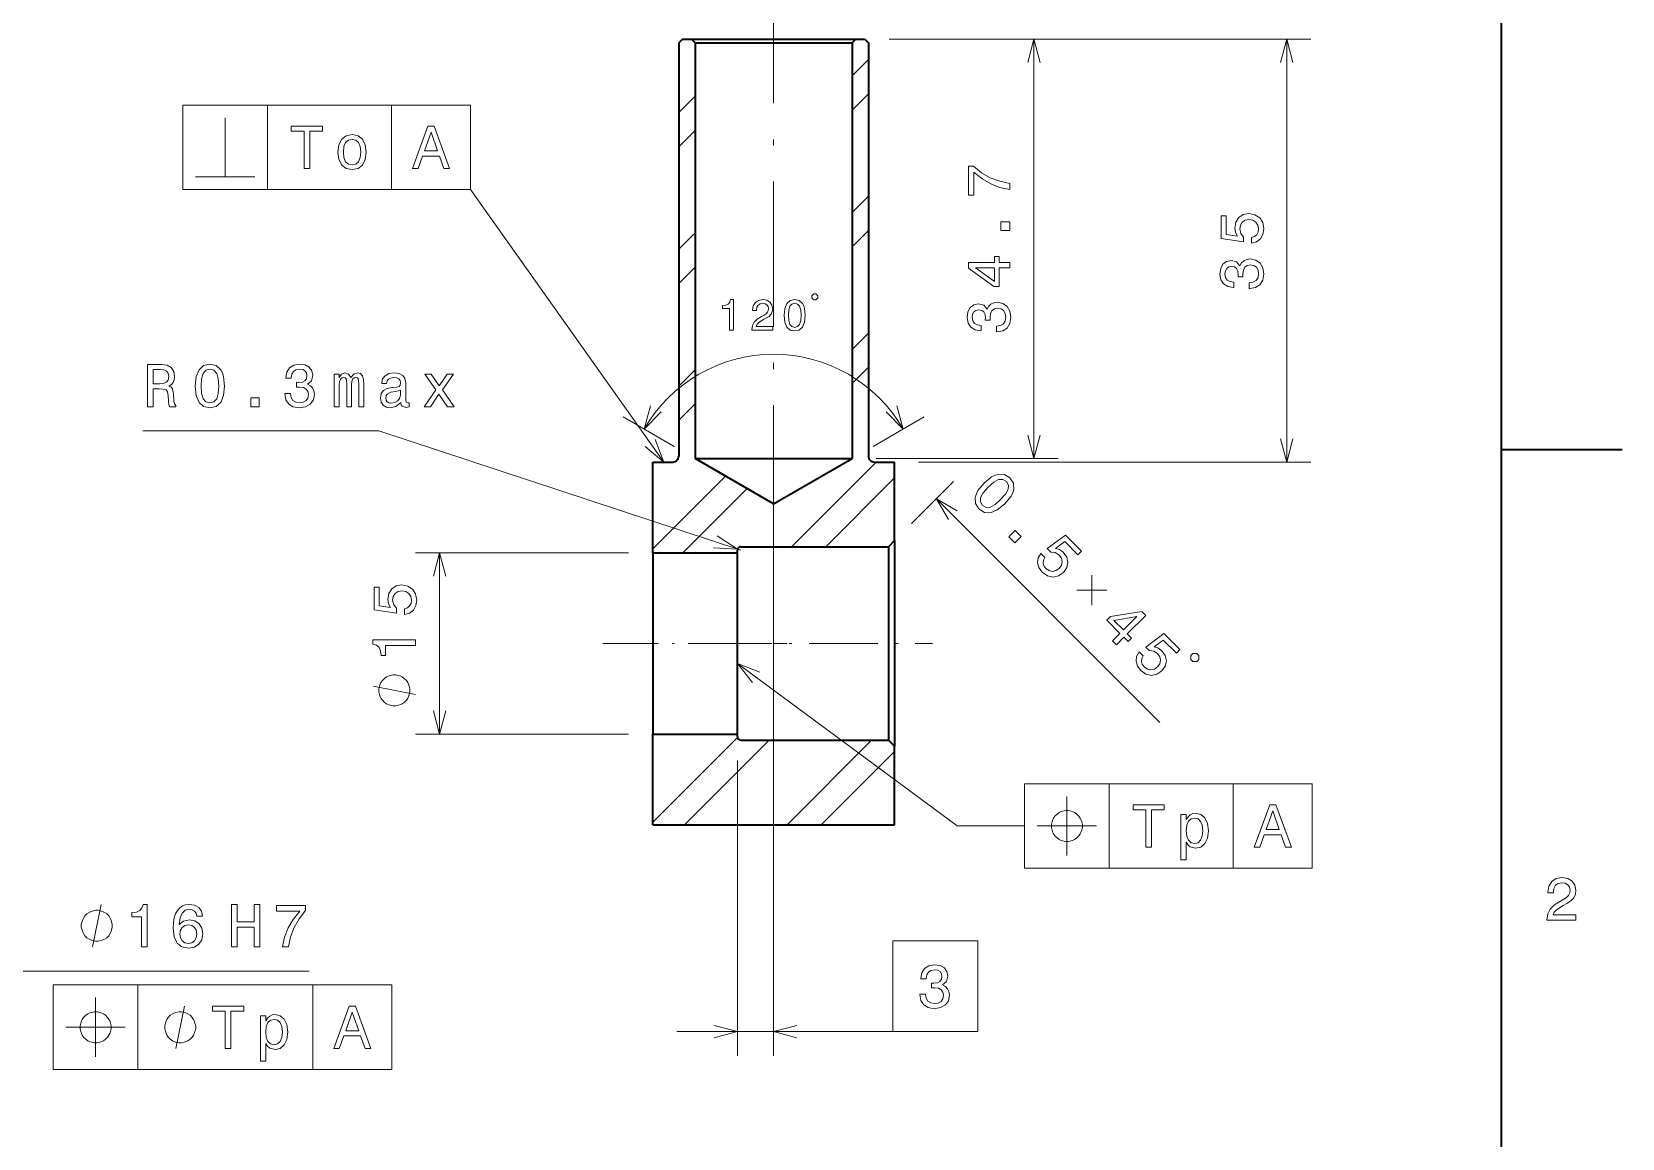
# Model space of a CAD drawing. Extents: x 0 to 210, y 0 to 297.
# Drawn here: x 78.4 to 210, y 91.5 to 183.1 of the extents above; entities that cross this region are included whole.
import ezdxf

# ---------------------------------------------------------------- set-up
doc = ezdxf.new("R2010")
doc.units = 0
doc.linetypes.add('DASHDOT', pattern=[18.5, 12, -3, 0.5, -3])

msp = doc.modelspace()

# ---------------------------------------------------------------- linework, layer by layer
at = {"color": 7, "lineweight": 35}
for p, q in [((200, 10), (200, 287)), ((131.920868, 182.169189), (131.920868, 147.969193)), ((133.270874, 182.169189), (133.270874, 147.769196)), ((146.270874, 182.169189), (146.270874, 147.769196)), ((147.62088, 182.169189), (147.62088, 147.969193)), ((129.770874, 117.469193), (149.770874, 117.469193))]:
    msp.add_line(p, q, dxfattribs=at)
at = {"color": 7, "linetype": 'DASHDOT', "lineweight": 13}
msp.add_line((139.770874, 140.171143), (139.770874, 186.314468), dxfattribs=at)
at = {"color": 7, "lineweight": 35, "ltscale": 0.010607}
for p, q in [((132.220871, 182.469193), (131.920868, 182.169189)), ((133.270874, 182.169189), (132.970871, 182.469193)), ((133.270874, 182.169189), (132.970871, 182.469193)), ((146.270874, 182.169189), (146.570877, 182.469193)), ((147.320877, 182.469193), (147.62088, 182.169189))]:
    msp.add_line(p, q, dxfattribs=at)
at = {"color": 7, "lineweight": 35, "ltscale": 0.01875}
for p, q in [((132.220871, 182.469193), (132.970871, 182.469193)), ((146.570877, 182.469193), (147.320877, 182.469193))]:
    msp.add_line(p, q, dxfattribs=at)
at = {"color": 7, "lineweight": 35, "ltscale": 0.251503}
msp.add_line((132.970871, 182.469193), (143.030975, 182.469193), dxfattribs=at)
at = {"color": 7, "lineweight": 35, "ltscale": 0.240407}
for p, q in [((133.270874, 182.169189), (142.887146, 182.169189)), ((133.270874, 147.769196), (142.887146, 147.769196))]:
    msp.add_line(p, q, dxfattribs=at)
at = {"color": 7, "lineweight": 35, "ltscale": 0.084593}
for p, q in [((142.887146, 182.169189), (146.270874, 182.169189)), ((142.887146, 147.769196), (146.270874, 147.769196))]:
    msp.add_line(p, q, dxfattribs=at)
at = {"color": 7, "lineweight": 35, "ltscale": 0.088498}
msp.add_line((143.030975, 182.469193), (146.570877, 182.469193), dxfattribs=at)
at = {"color": 7, "lineweight": 13}
for p, q in [((149.320877, 182.469193), (184.235474, 182.469193)), ((161.314728, 147.769196), (161.314728, 182.469193)), ((182.235474, 147.469193), (182.235474, 182.469193)), ((90.882996, 177.008911), (114.691063, 177.008911)), ((90.882996, 170.008911), (114.691063, 170.008911)), ((137.070877, 140.169189), (107.112946, 150.047379)), ((151.770874, 147.469193), (184.235474, 147.469193)), ((139.770874, 145.469193), (139.770874, 98.349236)), ((153.240585, 144.438904), (171.743439, 125.93605)), ((136.770874, 122.769196), (136.770874, 98.349236)), ((160.542679, 120.862785), (184.350739, 120.862785)), ((160.542679, 113.862785), (184.350739, 113.862785)), ((77.476707, 105.353775), (101.337463, 105.353775)), ((80.158241, 104.209183), (108.166306, 104.209183)), ((80.158241, 97.209183), (108.166306, 97.209183))]:
    msp.add_line(p, q, dxfattribs=at)
at = {"color": 7, "lineweight": 13, "ltscale": 0.349846}
msp.add_line((149.320877, 182.469193), (163.314728, 182.469193), dxfattribs=at)
at = {"color": 7, "lineweight": 13, "ltscale": 0.04773}
for p, q in [((146.270874, 179.425034), (147.62088, 180.77504)), ((131.920868, 176.388748), (133.270874, 177.738739)), ((146.270874, 176.596603), (147.62088, 177.946609)), ((131.920868, 173.560318), (133.270874, 174.910324)), ((146.270874, 168.111328), (147.62088, 169.461334)), ((131.920868, 165.075043), (133.270874, 166.425034)), ((146.270874, 165.282898), (147.62088, 166.632904)), ((131.920868, 162.246613), (133.270874, 163.596603)), ((146.270874, 156.797623), (147.62088, 158.147614)), ((146.270874, 153.969193), (147.62088, 155.319199)), ((131.920868, 153.761322), (133.270874, 155.111328)), ((131.920868, 150.932907), (133.270874, 152.282898))]:
    msp.add_line(p, q, dxfattribs=at)
at = {"color": 7, "lineweight": 13, "ltscale": 0.175}
for p, q in [((90.882996, 177.008911), (90.882996, 170.008911)), ((97.882996, 177.008911), (97.882996, 170.008911)), ((108.155045, 177.008911), (108.155045, 170.008911)), ((114.691063, 177.008911), (114.691063, 170.008911)), ((160.542679, 120.862785), (160.542679, 113.862785)), ((167.542679, 120.862785), (167.542679, 113.862785)), ((177.814728, 120.862785), (177.814728, 113.862785)), ((184.350739, 120.862785), (184.350739, 113.862785)), ((80.158241, 104.209183), (80.158241, 97.209183)), ((87.158241, 104.209183), (87.158241, 97.209183)), ((101.630287, 104.209183), (101.630287, 97.209183)), ((108.166306, 104.209183), (108.166306, 97.209183))]:
    msp.add_line(p, q, dxfattribs=at)
at = {"color": 7, "lineweight": 13, "ltscale": 0.121705}
for p, q in [((131.538818, 148.769196), (127.322845, 151.203293)), ((148.00293, 148.769196), (152.218903, 151.203293))]:
    msp.add_line(p, q, dxfattribs=at)
at = {"color": 7, "lineweight": 13, "ltscale": 0.488602}
msp.add_line((107.112946, 150.047379), (87.568848, 150.047379), dxfattribs=at)
at = {"color": 7, "lineweight": 35, "ltscale": 0.1875}
for p, q in [((129.770874, 139.969193), (129.770874, 147.469193)), ((129.770874, 139.969193), (129.770874, 132.469193)), ((136.770874, 132.469193), (136.770874, 139.969193)), ((129.770874, 132.469193), (129.770874, 124.969193)), ((136.770874, 124.969193), (136.770874, 132.469193)), ((129.770874, 117.469193), (129.770874, 124.969193))]:
    msp.add_line(p, q, dxfattribs=at)
at = {"color": 7, "lineweight": 35, "ltscale": 0.04125}
for p, q in [((129.770874, 147.469193), (131.420868, 147.469193)), ((148.12088, 147.469193), (149.770874, 147.469193))]:
    msp.add_line(p, q, dxfattribs=at)
at = {"color": 7, "lineweight": 35, "ltscale": 0.187639}
for q in [(133.270874, 147.769196), (146.270874, 147.769196)]:
    msp.add_line((139.770874, 144.016418), q, dxfattribs=at)
at = {"color": 7, "lineweight": 13, "ltscale": 0.247487}
for p, q in [((141.256149, 140.469193), (148.256149, 147.469193)), ((132.398285, 117.469193), (139.398285, 124.469193)), ((140.883575, 117.469193), (147.883575, 124.469193))]:
    msp.add_line(p, q, dxfattribs=at)
at = {"color": 7, "lineweight": 13, "ltscale": 0.376096}
msp.add_line((148.270874, 147.769196), (163.314728, 147.769196), dxfattribs=at)
at = {"color": 7, "lineweight": 35, "ltscale": 0.1625}
for p, q in [((149.770874, 140.969193), (149.770874, 147.469193)), ((149.770874, 117.469193), (149.770874, 123.969193))]:
    msp.add_line(p, q, dxfattribs=at)
at = {"color": 7, "lineweight": 35, "ltscale": 0.25}
msp.add_line((200, 148.5), (210, 148.5), dxfattribs=at)
at = {"color": 7, "lineweight": 13, "ltscale": 0.212764}
msp.add_line((129.770874, 140.297623), (135.788757, 146.315491), dxfattribs=at)
at = {"color": 7, "lineweight": 13, "ltscale": 0.201041}
msp.add_line((144.084579, 140.469193), (149.770874, 146.155487), dxfattribs=at)
at = {"color": 7, "lineweight": 13, "ltscale": 0.187773}
msp.add_line((132.270874, 139.969193), (137.581894, 145.280212), dxfattribs=at)
at = {"color": 7, "lineweight": 13, "ltscale": 0.122673}
msp.add_line((151.185089, 142.383408), (154.6548, 145.853119), dxfattribs=at)
at = {"color": 7, "lineweight": 35, "ltscale": 0.017678}
for p, q in [((149.270874, 140.469193), (149.770874, 140.969193)), ((149.270874, 140.469193), (149.770874, 140.969193)), ((149.270874, 124.469193), (149.770874, 123.969193))]:
    msp.add_line(p, q, dxfattribs=at)
at = {"color": 7, "lineweight": 35, "ltscale": 0.2125}
for p, q in [((149.770874, 140.969193), (149.770874, 132.469193)), ((149.770874, 132.469193), (149.770874, 123.969193))]:
    msp.add_line(p, q, dxfattribs=at)
at = {"color": 7, "lineweight": 13, "ltscale": 0.440932}
for p, q in [((127.770874, 139.969193), (110.133575, 139.969193)), ((127.770874, 124.969193), (110.133575, 124.969193))]:
    msp.add_line(p, q, dxfattribs=at)
at = {"color": 7, "lineweight": 13, "ltscale": 0.375}
msp.add_line((112.133575, 124.969193), (112.133575, 139.969193), dxfattribs=at)
at = {"color": 7, "lineweight": 35, "ltscale": 0.175}
for p, q in [((129.770874, 139.969193), (136.770874, 139.969193)), ((129.770874, 124.969193), (136.770874, 124.969193))]:
    msp.add_line(p, q, dxfattribs=at)
at = {"color": 7, "lineweight": 35, "ltscale": 0.005}
for p, q in [((136.770874, 139.969193), (136.770874, 140.169189)), ((136.770874, 124.769196), (136.770874, 124.969193))]:
    msp.add_line(p, q, dxfattribs=at)
at = {"color": 7, "lineweight": 35, "ltscale": 0.305}
for p, q in [((137.070877, 140.469193), (149.270874, 140.469193)), ((137.070877, 124.469193), (149.270874, 124.469193))]:
    msp.add_line(p, q, dxfattribs=at)
at = {"color": 7, "lineweight": 35, "ltscale": 0.2}
for p, q in [((149.270874, 140.469193), (149.270874, 132.469193)), ((149.270874, 132.469193), (149.270874, 124.469193))]:
    msp.add_line(p, q, dxfattribs=at)
at = {"color": 7, "linetype": 'DASHDOT', "lineweight": 13, "ltscale": 0.381401}
msp.add_line((125.642853, 132.469193), (140.898895, 132.469193), dxfattribs=at)
at = {"color": 7, "linetype": 'DASHDOT', "lineweight": 13, "ltscale": 0.474994}
msp.add_line((133.92099, 132.469193), (152.920761, 132.469193), dxfattribs=at)
at = {"color": 7, "lineweight": 13, "ltscale": 0.247938}
msp.add_line((129.770874, 117.670204), (136.783615, 124.682945), dxfattribs=at)
at = {"color": 7, "lineweight": 13, "ltscale": 0.214213}
msp.add_line((143.712006, 117.469193), (149.770874, 123.528069), dxfattribs=at)
at = {"color": 7, "lineweight": 13, "ltscale": 0.44655}
msp.add_line((131.770874, 100.349236), (149.632889, 100.349236), dxfattribs=at)
at = {"color": 7, "lineweight": 13}
for points in [[(161.832367, 180.537338), (161.314728, 182.469193), (160.797089, 180.537338)], [(182.753113, 180.537338), (182.235474, 182.469193), (181.717834, 180.537338)], [(94.382996, 171.058914), (94.382996, 173.508911), (94.382996, 175.958908)], [(91.932999, 171.058914), (94.382996, 171.058914), (96.832993, 171.058914)], [(130.673843, 147.469208), (114.691063, 170.008911)], [(129.572525, 152.135147), (129.054886, 150.203293), (130.469101, 151.617508)], [(149.072647, 151.617508), (150.486862, 150.203293), (149.969223, 152.135147)], [(129.134155, 148.745651), (130.673843, 147.469208), (129.978653, 149.344482)], [(160.797089, 149.70105), (161.314728, 147.769196), (161.832367, 149.70105)], [(181.717834, 149.401047), (182.235474, 147.469193), (182.753113, 149.401047)], [(154.972641, 143.438904), (153.240585, 144.438904), (154.240585, 142.706863)], [(134.789185, 140.376495), (136.785965, 140.263138), (135.113373, 141.359695)], [(112.651215, 138.037338), (112.133575, 139.969193), (111.615936, 138.037338)], [(166.112244, 138.107986), (166.112244, 135.633118)], [(164.874817, 136.870544), (167.349686, 136.870544)], [(136.770874, 130.811203), (154.954193, 117.362785), (160.542679, 117.362785)], [(138.631882, 130.078644), (136.770874, 130.811203), (138.016266, 129.246277)], [(110.133575, 128.23317), (106.633575, 128.933167)], [(111.615936, 126.901047), (112.133575, 124.969193), (112.651215, 126.901047)], [(164.042679, 114.912788), (164.042679, 117.362785), (164.042679, 119.812782)], [(161.592682, 117.362785), (164.042679, 117.362785), (166.492676, 117.362785)], [(83.410042, 107.353775), (84.110046, 110.853775)], [(83.658241, 98.259186), (83.658241, 100.709183), (83.658241, 103.15918)], [(90.308243, 98.959183), (91.00824, 102.459183)], [(81.208244, 100.709183), (83.658241, 100.709183), (86.108238, 100.709183)], [(134.83902, 99.831596), (136.770874, 100.349236), (134.83902, 100.866875)], [(141.702728, 100.866875), (139.770874, 100.349236), (141.702728, 99.831596)]]:
    msp.add_lwpolyline(points, dxfattribs=at)
at = {"color": 7, "lineweight": 5}
for points in [[(100.919022, 171.758911), (101.382996, 171.758911), (101.382996, 174.835281), (102.44207, 174.835281), (102.44207, 175.258911), (99.854897, 175.258911), (99.854897, 174.835281), (100.919022, 174.835281)], [(109.889915, 171.758911), (110.353889, 171.758911), (110.722046, 172.787735), (112.119019, 172.787735), (112.487175, 171.758911), (112.961243, 171.758911), (111.68026, 175.263962), (111.165848, 175.263962)], [(103.71196, 173.110489), (103.792648, 172.495224), (104.024635, 172.041336), (104.392792, 171.758911), (104.887032, 171.663086), (105.376221, 171.758911), (105.744377, 172.036285), (105.976364, 172.490173), (106.062103, 173.110489), (105.976364, 173.725769), (105.744377, 174.184708), (105.376221, 174.462082), (104.887032, 174.562943), (104.392792, 174.462082), (104.024635, 174.179657), (103.792648, 173.725769)], [(104.165848, 173.11554), (104.211235, 173.569427), (104.352448, 173.897247), (104.579391, 174.098969), (104.887032, 174.169571), (105.189621, 174.098969), (105.416573, 173.902283), (105.557777, 173.569427), (105.608215, 173.11554), (105.557777, 172.656601), (105.416573, 172.323746), (105.189621, 172.122025), (104.887032, 172.056458), (104.579391, 172.122025), (104.352448, 172.323746), (104.211235, 172.656601)], [(110.88343, 173.2164), (111.423058, 174.759628), (111.962685, 173.2164)], [(170.578705, 115.612785), (171.042679, 115.612785), (171.042679, 118.689156), (172.101761, 118.689156), (172.101761, 119.112785), (169.514587, 119.112785), (169.514587, 118.689156), (170.578705, 118.689156)], [(179.549591, 115.612785), (180.01358, 115.612785), (180.381729, 116.641602), (181.778702, 116.641602), (182.146866, 115.612785), (182.620926, 115.612785), (181.339951, 119.117828), (180.825531, 119.117828)], [(180.543121, 117.070282), (181.082733, 118.613503), (181.62236, 117.070282)], [(173.921356, 117.902412), (173.921356, 118.320999), (173.477554, 118.320999), (173.477554, 114.563797), (173.921356, 114.563797), (173.921356, 116.026329), (174.077698, 115.789299), (174.254211, 115.632957), (174.698013, 115.516968), (175.121643, 115.612785), (175.454498, 115.900246), (175.671356, 116.354141), (175.752045, 116.969414), (175.671356, 117.579643), (175.454498, 118.033531), (175.121643, 118.315956), (174.698013, 118.416817), (174.455933, 118.386559), (174.249161, 118.290741), (174.072647, 118.129356)], [(174.62236, 115.915382), (174.324814, 115.980942), (174.107956, 116.182671), (173.971786, 116.510483), (173.926392, 116.969414), (173.971786, 117.423302), (174.107956, 117.751114), (174.324814, 117.9478), (174.62236, 118.018402), (174.894699, 117.9478), (175.111557, 117.746071), (175.247726, 117.418259), (175.298157, 116.969414), (175.247726, 116.515526), (175.111557, 116.182671), (174.894699, 115.980942)], [(103.365158, 98.959183), (103.829132, 98.959183), (104.197289, 99.987999), (105.594261, 99.987999), (105.962418, 98.959183), (106.436485, 98.959183), (105.155502, 102.464226), (104.64109, 102.464226)], [(104.358673, 100.416672), (104.8983, 101.9599), (105.437927, 100.416672)]]:
    msp.add_lwpolyline(points, close=True, dxfattribs=at)
at = {"color": 7, "lineweight": 13}
for points in [[(159.314728, 170.022217), (159.314728, 170.531586), (158.482605, 170.698013), (157.705948, 170.990524), (156.984756, 171.404068), (156.30896, 171.943695), (155.890381, 171.943695), (155.890381, 169.543106), (156.349319, 169.543106), (156.349319, 171.459534), (157.030151, 170.904785), (157.741241, 170.486191), (158.497726, 170.193695)], [(159.314728, 166.639221), (159.314728, 167.33519), (158.563293, 167.33519), (158.563293, 166.639221)], [(179.322662, 165.586487), (179.736206, 165.697433), (180.05896, 165.94455), (180.260696, 166.307663), (180.336334, 166.771637), (180.24556, 167.281006), (179.998444, 167.679428), (179.605072, 167.93158), (179.100754, 168.027405), (178.631729, 167.941666), (178.26358, 167.6996), (178.02655, 167.32135), (177.940811, 166.832153), (178.001328, 166.453918), (178.167755, 166.161407), (177.22467, 166.302628), (177.22467, 167.83577), (176.811127, 167.83577), (176.811127, 165.964722), (178.667038, 165.687347), (178.667038, 166.090805), (178.429993, 166.383316), (178.344269, 166.756516), (178.39975, 167.079285), (178.561127, 167.326401), (178.808243, 167.482742), (179.125977, 167.538208), (179.443695, 167.482742), (179.690811, 167.32135), (179.847153, 167.074234), (179.902618, 166.756516), (179.867325, 166.489227), (179.751328, 166.282455), (179.569763, 166.131149), (179.322662, 166.055511)], [(159.314728, 163.528564), (159.314728, 163.982452), (158.447296, 163.982452), (158.447296, 164.481735), (158.043839, 164.481735), (158.043839, 163.982452), (155.890381, 163.982452), (155.890381, 163.523514), (158.003494, 161.990372), (158.447296, 161.990372), (158.447296, 163.528564)], [(158.043839, 162.414001), (156.475403, 163.528564), (158.043839, 163.528564)], [(179.136047, 161.830292), (179.171356, 161.830292), (179.655502, 161.91098), (180.018616, 162.14801), (180.25061, 162.52121), (180.336334, 163.015442), (180.25061, 163.539948), (180.028702, 163.933319), (179.675674, 164.185471), (179.221786, 164.276245), (178.92424, 164.235901), (178.682159, 164.124954), (178.49556, 163.943405), (178.359406, 163.701324), (178.087067, 164.029129), (177.653351, 164.145126), (177.259979, 164.069489), (176.962418, 163.852631), (176.775818, 163.499603), (176.710266, 163.015442), (176.790955, 162.561554), (177.012848, 162.213577), (177.365875, 161.986633), (177.8349, 161.91098), (177.870209, 161.91098), (177.870209, 162.359833), (177.54744, 162.400177), (177.315445, 162.531296), (177.17424, 162.743118), (177.12381, 163.040665), (177.164154, 163.302917), (177.27005, 163.494553), (177.441528, 163.61055), (177.673523, 163.655945), (177.920639, 163.61055), (178.087067, 163.489502), (178.187927, 163.277695), (178.218185, 162.990234), (178.213135, 162.793549), (178.611557, 162.793549), (178.601471, 163.040665), (178.646866, 163.358383), (178.767899, 163.595413), (178.964584, 163.736633), (179.221786, 163.787064), (179.514297, 163.731583), (179.731155, 163.585327), (179.867325, 163.353348), (179.91272, 163.0457), (179.862274, 162.727982), (179.710983, 162.496002), (179.468903, 162.349747), (179.136047, 162.294266)], [(136.120773, 158.390167), (136.448593, 158.390167), (136.448593, 160.908173), (136.203629, 160.908173), (136.138794, 160.688431), (136.009109, 160.540741), (135.810974, 160.454285), (135.537201, 160.425461), (135.537201, 160.169708), (136.120773, 160.169708)], [(137.97525, 158.390167), (139.693542, 158.390167), (139.693542, 158.699966), (138.33548, 158.699966), (138.411118, 158.869278), (138.540802, 159.009766), (138.940659, 159.265533), (139.153198, 159.373596), (139.390945, 159.528488), (139.560257, 159.708603), (139.657516, 159.921143), (139.693542, 160.162506), (139.632309, 160.465088), (139.462997, 160.70285), (139.203629, 160.854141), (138.868622, 160.908173), (138.522797, 160.846939), (138.259827, 160.677628), (138.090515, 160.407455), (138.032883, 160.050827), (138.032883, 160.000397), (138.360687, 160.000397), (138.360687, 160.029221), (138.393112, 160.27417), (138.490372, 160.454285), (138.645279, 160.569565), (138.850601, 160.609192), (139.05954, 160.573166), (139.214432, 160.483109), (139.315308, 160.342621), (139.351318, 160.166107), (139.326111, 160.000397), (139.25766, 159.859909), (139.142395, 159.737427), (138.983887, 159.629364), (138.771347, 159.514084), (138.418335, 159.290741), (138.169769, 159.052994), (138.022079, 158.764801), (137.97525, 158.40097)], [(140.654633, 159.611343), (140.708679, 159.045792), (140.877975, 158.642334), (141.148163, 158.397369), (141.522797, 158.318115), (141.893829, 158.397369), (142.164001, 158.642334), (142.329712, 159.045792), (142.387344, 159.611343), (142.329712, 160.173309), (142.261261, 160.396652), (142.164001, 160.580368), (141.893829, 160.825317), (141.522797, 160.908173), (141.148163, 160.825317), (140.877975, 160.576767), (140.708679, 160.173309)], [(141.000458, 159.611343), (141.029282, 160.047226), (141.119339, 160.360626), (141.281448, 160.544342), (141.522797, 160.609192), (141.760544, 160.544342), (141.922653, 160.360626), (142.012711, 160.047226), (142.041534, 159.611343), (142.012711, 159.17186), (141.922653, 158.858459), (141.760544, 158.674744), (141.522797, 158.61351), (141.281448, 158.674744), (141.119339, 158.858459), (141.029282, 159.17186)], [(143.107086, 160.890167), (143.273758, 160.890167), (143.44043, 161.056839), (143.44043, 161.223495), (143.273758, 161.390167), (143.107086, 161.390167), (142.94043, 161.223495), (142.94043, 161.056839)], [(158.215302, 158.244263), (158.25061, 158.244263), (158.734756, 158.324951), (159.09787, 158.561981), (159.329865, 158.935181), (159.415588, 159.429428), (159.329865, 159.953918), (159.107956, 160.34729), (158.754929, 160.599457), (158.301041, 160.690231), (158.003494, 160.649887), (157.761414, 160.53894), (157.574814, 160.357376), (157.438644, 160.115295), (157.166321, 160.443115), (156.732605, 160.559113), (156.339233, 160.483459), (156.041672, 160.266602), (155.855072, 159.913574), (155.78952, 159.429428), (155.870209, 158.975525), (156.092102, 158.627548), (156.445129, 158.400604), (156.914154, 158.324951), (156.949463, 158.324951), (156.949463, 158.773804), (156.626694, 158.814148), (156.394699, 158.945267), (156.253494, 159.157089), (156.203064, 159.454636), (156.243408, 159.716888), (156.349319, 159.908524), (156.520782, 160.024521), (156.752777, 160.069916), (156.999893, 160.024521), (157.166321, 159.903488), (157.267181, 159.691666), (157.29744, 159.404205), (157.292389, 159.20752), (157.690811, 159.20752), (157.680725, 159.454636), (157.72612, 159.772369), (157.847153, 160.009399), (158.043839, 160.150604), (158.301041, 160.201035), (158.593552, 160.145569), (158.81041, 159.999313), (158.946579, 159.767319), (158.991959, 159.459686), (158.941528, 159.141953), (158.790237, 158.909973), (158.548157, 158.763718), (158.215302, 158.708237)], [(87.962219, 152.047379), (88.431244, 152.047379), (88.431244, 153.525055), (88.910347, 153.525055), (89.263367, 153.509918), (89.485275, 153.439316), (89.606308, 153.272888), (89.656738, 152.975342), (89.681961, 152.521454), (89.712219, 152.223892), (89.772736, 152.047379), (90.302277, 152.047379), (90.302277, 152.143204), (90.186279, 152.284424), (90.145935, 152.546661), (90.110634, 153.111511), (90.024902, 153.53009), (89.908905, 153.661224), (89.727348, 153.757034), (89.929077, 153.883118), (90.07029, 154.059631), (90.161072, 154.28154), (90.19133, 154.548828), (90.12072, 154.972458), (89.918991, 155.290176), (89.586136, 155.481827), (89.132248, 155.547379), (87.962219, 155.547379)], [(91.907463, 153.757034), (91.983109, 152.965256), (92.220139, 152.400406), (92.598389, 152.057465), (93.122879, 151.946518), (93.642334, 152.057465), (94.020576, 152.400406), (94.252563, 152.965256), (94.333252, 153.757034), (94.252563, 154.543777), (94.156738, 154.856461), (94.020576, 155.113663), (93.642334, 155.456604), (93.122879, 155.572601), (92.598389, 155.456604), (92.220139, 155.108627), (91.983109, 154.543777)], [(99.324036, 153.146805), (99.324036, 153.111511), (99.404724, 152.62735), (99.641754, 152.264252), (100.014954, 152.032257), (100.509193, 151.946518), (101.033691, 152.032257), (101.427063, 152.25415), (101.679222, 152.607178), (101.770004, 153.061081), (101.729652, 153.358627), (101.618698, 153.600693), (101.437149, 153.787292), (101.195068, 153.923462), (101.522881, 154.195801), (101.63887, 154.629517), (101.563232, 155.022888), (101.346367, 155.320435), (100.993347, 155.507034), (100.509193, 155.572601), (100.055298, 155.491913), (99.707321, 155.270004), (99.480377, 154.916977), (99.404724, 154.447968), (99.404724, 154.412659), (99.853577, 154.412659), (99.893921, 154.735428), (100.02504, 154.967407), (100.236862, 155.108627), (100.534409, 155.159058), (100.796661, 155.118713), (100.988297, 155.012802), (101.104294, 154.841339), (101.149681, 154.609344), (101.104294, 154.362228), (100.983261, 154.195801), (100.771439, 154.09494), (100.483978, 154.064682), (100.287292, 154.069717), (100.287292, 153.67131), (100.534409, 153.681396), (100.852127, 153.636002), (101.089165, 153.514969), (101.230377, 153.318283), (101.280807, 153.061081), (101.225327, 152.76857), (101.079079, 152.551712), (100.847092, 152.415543), (100.539452, 152.370148), (100.221725, 152.420578), (99.989738, 152.571884), (99.843491, 152.81395), (99.78801, 153.146805)], [(89.001129, 155.118713), (89.308762, 155.088455), (89.52562, 154.99263), (89.661789, 154.816116), (89.707176, 154.538742), (89.656738, 154.246231), (89.520576, 154.069717), (89.288589, 153.978943), (88.970863, 153.95372), (88.431244, 153.95372), (88.431244, 155.118713)], [(92.391617, 153.757034), (92.431961, 154.367264), (92.558044, 154.80603), (92.784988, 155.063232), (93.122879, 155.154007), (93.455734, 155.063232), (93.682678, 154.80603), (93.808762, 154.367264), (93.849106, 153.757034), (93.808762, 153.141769), (93.682678, 152.703003), (93.455734, 152.445801), (93.122879, 152.360062), (92.784988, 152.445801), (92.558044, 152.703003), (92.431961, 153.141769)], [(103.410492, 152.047379), (103.818985, 152.047379), (103.818985, 153.85791), (103.844208, 154.130234), (103.919853, 154.32692), (104.035843, 154.442917), (104.187149, 154.488312), (104.308182, 154.447968), (104.38887, 154.347092), (104.429222, 154.175629), (104.444351, 153.948685), (104.444351, 152.047379), (104.827637, 152.047379), (104.827637, 153.85791), (104.852852, 154.125198), (104.928497, 154.321884), (105.049538, 154.442917), (105.200836, 154.488312), (105.321869, 154.447968), (105.402565, 154.347092), (105.452995, 153.948685), (105.452995, 152.047379), (105.861496, 152.047379), (105.861496, 153.918427), (105.836281, 154.306747), (105.755585, 154.604309), (105.594208, 154.785858), (105.331955, 154.851425), (105.024323, 154.750549), (104.787292, 154.458054), (104.600693, 154.745514), (104.28801, 154.851425), (104.000549, 154.750549), (103.803864, 154.46814), (103.803864, 154.7556), (103.410492, 154.7556)], [(108.931816, 152.400406), (108.931816, 152.385284), (108.957031, 152.213806), (109.032677, 152.092773), (109.350403, 151.996948), (109.597519, 152.037292), (109.597519, 152.380234), (109.491608, 152.365112), (109.350403, 152.430664), (109.325188, 152.632401), (109.325188, 154.034424), (109.264664, 154.392487), (109.08815, 154.644653), (108.780518, 154.795944), (108.346802, 154.851425), (107.923172, 154.790894), (107.610489, 154.619431), (107.413803, 154.352142), (107.348236, 153.999115), (107.348236, 153.968857), (107.746658, 153.968857), (107.78196, 154.180664), (107.892906, 154.33197), (108.074463, 154.422745), (108.331673, 154.458054), (108.578789, 154.432831), (108.755302, 154.357178), (108.861206, 154.226059), (108.896515, 154.04451), (108.876343, 153.832687), (108.795647, 153.726776), (108.593918, 153.676346), (108.215675, 153.636002), (107.78196, 153.545227), (107.474319, 153.383835), (107.29277, 153.131683), (107.237289, 152.758484), (107.28772, 152.425629), (107.444061, 152.178513), (107.696228, 152.022171), (108.044205, 151.96669), (108.513229, 152.072601)], [(111.381813, 152.047379), (112.077782, 153.101425), (112.793915, 152.047379), (113.328499, 152.047379), (112.360199, 153.444366), (113.273026, 154.7556), (112.758614, 154.7556), (112.097954, 153.772171), (111.437286, 154.7556), (110.912796, 154.7556), (111.810486, 153.439316), (110.862366, 152.047379)], [(96.510925, 152.047379), (97.206886, 152.047379), (97.206886, 152.798828), (96.510925, 152.798828)], [(108.881378, 152.995514), (108.820862, 152.733261), (108.659477, 152.53154), (108.417404, 152.400406), (108.119858, 152.355026), (107.928207, 152.380234), (107.792046, 152.460938), (107.706314, 152.602142), (107.681091, 152.798828), (107.701263, 152.975342), (107.78196, 153.101425), (108.104721, 153.24263), (108.513229, 153.303146), (108.881378, 153.424179)], [(157.187988, 145.737762), (156.681595, 145.12439), (156.449799, 144.557388), (156.474762, 144.047424), (156.767181, 143.598099), (157.212952, 143.30925), (157.7229, 143.284286), (158.286346, 143.519653), (158.903275, 144.022461), (159.402527, 144.635834), (159.555878, 144.924698), (159.641464, 145.20285), (159.616501, 145.712799), (159.331207, 146.162125), (158.878311, 146.450989), (158.364792, 146.472382), (157.797791, 146.240585)], [(157.530334, 145.395416), (157.990356, 145.798386), (158.389755, 146.019485), (158.732101, 146.040878), (159.035217, 145.866135), (159.20639, 145.566589), (159.184998, 145.224243), (158.963898, 144.824844), (158.560928, 144.364807), (158.097336, 143.958282), (157.697937, 143.737183), (157.355591, 143.71579), (157.059601, 143.890518), (156.881302, 144.190079), (156.902695, 144.532425), (157.123795, 144.931824)], [(159.234207, 141.273712), (159.726334, 140.781601), (160.25769, 141.312943), (159.765564, 141.805069)], [(161.883118, 139.915741), (161.669144, 139.544876), (161.615662, 139.141907), (161.729767, 138.742493), (162.004364, 138.360931), (162.428726, 138.064941), (162.885193, 137.957962), (163.341644, 138.0578), (163.766022, 138.346664), (164.037033, 138.738937), (164.12619, 139.170425), (164.026337, 139.605499), (163.741058, 140.012024), (163.430801, 140.236694), (163.106293, 140.325851), (163.873001, 140.892853), (164.957092, 139.808762), (165.249512, 140.101181), (163.926483, 141.42421), (162.41803, 140.308014), (162.703308, 140.022736), (163.077759, 139.983505), (163.402267, 139.780228), (163.591278, 139.512772), (163.651901, 139.223923), (163.587708, 138.938629), (163.402267, 138.674744), (163.138382, 138.489304), (162.849518, 138.42868), (162.56424, 138.492874), (162.300354, 138.678314), (162.136307, 138.892273), (162.072113, 139.120499), (162.093506, 139.355865), (162.214752, 139.584091)], [(109.220749, 134.869812), (109.634293, 134.980774), (109.957062, 135.22789), (110.158791, 135.591003), (110.234436, 136.054977), (110.143661, 136.564346), (109.896545, 136.962753), (109.503174, 137.21492), (108.998848, 137.310745), (108.529831, 137.225006), (108.161674, 136.982925), (107.924644, 136.604691), (107.838905, 136.115494), (107.899429, 135.737259), (108.065849, 135.444748), (107.122772, 135.585953), (107.122772, 137.119095), (106.709229, 137.119095), (106.709229, 135.248062), (108.565132, 134.970688), (108.565132, 135.374146), (108.328102, 135.666641), (108.242363, 136.039841), (108.297836, 136.36261), (108.459229, 136.609726), (108.706345, 136.766068), (109.024063, 136.821548), (109.341789, 136.766068), (109.588905, 136.604691), (109.745247, 136.357574), (109.80072, 136.039841), (109.765419, 135.772552), (109.649429, 135.565781), (109.467865, 135.41449), (109.220749, 135.338837)], [(167.82373, 132.684204), (168.144669, 132.363251), (168.758041, 132.976624), (169.111084, 132.623581), (169.396378, 132.908875), (169.043335, 133.261917), (170.566055, 134.784637), (170.241547, 135.109146), (167.663254, 134.699051), (167.349426, 134.385239), (168.437088, 133.297577)], [(167.93428, 134.370972), (169.831436, 134.691925), (168.722382, 133.582855)], [(170.030426, 131.768433), (169.816467, 131.397552), (169.76297, 130.994583), (169.87709, 130.595184), (170.151672, 130.213608), (170.57605, 129.917618), (171.032501, 129.810638), (171.488968, 129.910492), (171.91333, 130.199341), (172.184357, 130.591614), (172.273499, 131.023117), (172.17366, 131.458176), (171.888367, 131.864716), (171.57811, 132.089371), (171.253601, 132.178528), (172.020309, 132.745544), (173.104401, 131.661438), (173.39682, 131.953873), (172.073807, 133.276886), (170.565338, 132.160706), (170.850632, 131.875412), (171.225067, 131.836182), (171.549591, 131.632919), (171.738586, 131.365463), (171.79921, 131.076599), (171.735031, 130.791321), (171.549591, 130.52742), (171.28569, 130.34198), (170.996841, 130.281372), (170.711548, 130.345551), (170.447662, 130.530991), (170.283615, 130.744965), (170.219437, 130.97319), (170.240829, 131.208557), (170.362076, 131.436783)], [(110.133575, 132.293732), (110.133575, 132.75267), (106.60836, 132.75267), (106.60836, 132.409729), (106.916, 132.318954), (107.122772, 132.13739), (107.243805, 131.860016), (107.284149, 131.47673), (107.64222, 131.47673), (107.64222, 132.293732)], [(174.312592, 131.145081), (174.477585, 130.980087), (174.807571, 130.980087), (174.972565, 131.145081), (174.972565, 131.475052), (174.807571, 131.640045), (174.477585, 131.640045), (174.312592, 131.475052)], [(108.383575, 129.866501), (108.266907, 129.866501), (108.033577, 129.808167), (107.858574, 129.749832), (107.741913, 129.691498), (107.56691, 129.574829), (107.391907, 129.399841), (107.275238, 129.224838), (107.216904, 129.10817), (107.158577, 128.933167), (107.100243, 128.699829), (107.100243, 128.583176), (107.100243, 128.466507), (107.158577, 128.23317), (107.216904, 128.058167), (107.275238, 127.941505), (107.391907, 127.766502), (107.56691, 127.591507), (107.741913, 127.474838), (107.858574, 127.416504), (108.033577, 127.35817), (108.266907, 127.299835), (108.383575, 127.299835), (108.500244, 127.299835), (108.733574, 127.35817), (108.908577, 127.416504), (109.025238, 127.474838), (109.200241, 127.591507), (109.375244, 127.766502), (109.491913, 127.941505), (109.55024, 128.058167), (109.608574, 128.23317), (109.666908, 128.466507), (109.666908, 128.583176), (109.666908, 128.699829), (109.608574, 128.933167), (109.55024, 129.10817), (109.491913, 129.224838), (109.375244, 129.399841), (109.200241, 129.574829), (109.025238, 129.691498), (108.908577, 129.749832), (108.733574, 129.808167), (108.500244, 129.866501)], [(165.326019, 117.362785), (165.326019, 117.479454), (165.267685, 117.712784), (165.209351, 117.887787), (165.151016, 118.004456), (165.034348, 118.179451), (164.859344, 118.354454), (164.684341, 118.471115), (164.567673, 118.529449), (164.392685, 118.587784), (164.159348, 118.646118), (164.042679, 118.646118), (163.92601, 118.646118), (163.692673, 118.587784), (163.517685, 118.529449), (163.401016, 118.471115), (163.226013, 118.354454), (163.05101, 118.179451), (162.934341, 118.004456), (162.876007, 117.887787), (162.817673, 117.712784), (162.759338, 117.479454), (162.759338, 117.362785), (162.759338, 117.246117), (162.817673, 117.012787), (162.876007, 116.837784), (162.934341, 116.721115), (163.05101, 116.54612), (163.226013, 116.371117), (163.401016, 116.254456), (163.517685, 116.196121), (163.692673, 116.137787), (163.92601, 116.079453), (164.042679, 116.079453), (164.159348, 116.079453), (164.392685, 116.137787), (164.567673, 116.196121), (164.684341, 116.254456), (164.859344, 116.371117), (165.034348, 116.54612), (165.151016, 116.721115), (165.209351, 116.837784), (165.267685, 117.012787), (165.326019, 117.246117)], [(203.769455, 109.566788), (206.175079, 109.566788), (206.175079, 110.000504), (204.273788, 110.000504), (204.379684, 110.237534), (204.561249, 110.434219), (205.121048, 110.79229), (205.418594, 110.943588), (205.75145, 111.160446), (205.98848, 111.412613), (206.124649, 111.710159), (206.175079, 112.048058), (206.08934, 112.471687), (205.85231, 112.804543), (205.489197, 113.016357), (205.020172, 113.092003), (204.536026, 113.006271), (204.167877, 112.769234), (203.930847, 112.390999), (203.850143, 111.891716), (203.850143, 111.821114), (204.309082, 111.821114), (204.309082, 111.861458), (204.354477, 112.204399), (204.490646, 112.456558), (204.707504, 112.617943), (204.994965, 112.673416), (205.287476, 112.622986), (205.504333, 112.496902), (205.645538, 112.300217), (205.695969, 112.053101), (205.660675, 111.821114), (205.56485, 111.624428), (205.403458, 111.452957), (205.181564, 111.301659), (204.884018, 111.140274), (204.389771, 110.827591), (204.041794, 110.494743), (203.835022, 110.091286), (203.769455, 109.581917)], [(87.470612, 107.353775), (87.929543, 107.353775), (87.929543, 110.878998), (87.586609, 110.878998), (87.495827, 110.571358), (87.31427, 110.364586), (87.036896, 110.243546), (86.65361, 110.203201), (86.65361, 109.845139), (87.470612, 109.845139)], [(92.507782, 109.91069), (92.411964, 110.319199), (92.190063, 110.621796), (91.847122, 110.813431), (91.40332, 110.878998), (91.105766, 110.843689), (90.848564, 110.747871), (90.62162, 110.59153), (90.429977, 110.369629), (90.278679, 110.092255), (90.167725, 109.754356), (90.097122, 109.355942), (90.07695, 108.907089), (90.157639, 108.190956), (90.404762, 107.671501), (90.803177, 107.358826), (91.347839, 107.252914), (91.837036, 107.343689), (92.210236, 107.580719), (92.452309, 107.953918), (92.538048, 108.427986), (92.452309, 108.907089), (92.220322, 109.275253), (91.862251, 109.507233), (91.418449, 109.587929), (90.939346, 109.487061), (90.581268, 109.1996), (90.656921, 109.754356), (90.818306, 110.152771), (91.065422, 110.389801), (91.408363, 110.47049), (91.660522, 110.430145), (91.852165, 110.324242), (91.978249, 110.147728), (92.043808, 109.91069)], [(94.913406, 107.353775), (95.382423, 107.353775), (95.382423, 108.997871), (96.784439, 108.997871), (96.784439, 107.353775), (97.248421, 107.353775), (97.248421, 110.853775), (96.784439, 110.853775), (96.784439, 109.426544), (95.382423, 109.426544), (95.382423, 110.853775), (94.913406, 110.853775)], [(99.118446, 107.353775), (99.627815, 107.353775), (99.794235, 108.185913), (100.086746, 108.96257), (100.50029, 109.683746), (101.039917, 110.359543), (101.039917, 110.77813), (98.639343, 110.77813), (98.639343, 110.319199), (100.555771, 110.319199), (100.001007, 109.638367), (99.582428, 108.927261), (99.289917, 108.170776)], [(85.043373, 109.103775), (85.043373, 109.220444), (84.985046, 109.453781), (84.926712, 109.628784), (84.868378, 109.745445), (84.751709, 109.920441), (84.576706, 110.095444), (84.401711, 110.212112), (84.285042, 110.270447), (84.110046, 110.328781), (83.876709, 110.387115), (83.76004, 110.387115), (83.643372, 110.387115), (83.410042, 110.328781), (83.235046, 110.270447), (83.118378, 110.212112), (82.943375, 110.095444), (82.768372, 109.920441), (82.651711, 109.745445), (82.593376, 109.628784), (82.535042, 109.453781), (82.476707, 109.220444), (82.476707, 109.103775), (82.476707, 108.987114), (82.535042, 108.753784), (82.593376, 108.578781), (82.651711, 108.462112), (82.768372, 108.287109), (82.943375, 108.112114), (83.118378, 107.995445), (83.235046, 107.937111), (83.410042, 107.878784), (83.643372, 107.82045), (83.76004, 107.82045), (83.876709, 107.82045), (84.110046, 107.878784), (84.285042, 107.937111), (84.401711, 107.995445), (84.576706, 108.112114), (84.751709, 108.287109), (84.868378, 108.462112), (84.926712, 108.578781), (84.985046, 108.753784), (85.043373, 108.987114)], [(92.048851, 108.422943), (91.993378, 108.105225), (91.852165, 107.863144), (91.625221, 107.701767), (91.342804, 107.651329), (91.04525, 107.701767), (90.818306, 107.858101), (90.67205, 108.100174), (90.626663, 108.4179), (90.677094, 108.730576), (90.818306, 108.967613), (91.050293, 109.118912), (91.362976, 109.174385), (91.635307, 109.118912), (91.852165, 108.972656), (91.993378, 108.735626)], [(149.632889, 107.849236), (149.632889, 100.349236), (156.668915, 100.349236), (156.668915, 107.849236)], [(151.880005, 103.448654), (151.880005, 103.413361), (151.960693, 102.929207), (152.197739, 102.566093), (152.570938, 102.334106), (153.06517, 102.248367), (153.589661, 102.334106), (153.983032, 102.556007), (154.235199, 102.909035), (154.325974, 103.362923), (154.285629, 103.660477), (154.174683, 103.90255), (153.993118, 104.089149), (153.751053, 104.225311), (154.078857, 104.49765), (154.194855, 104.931366), (154.119202, 105.324738), (153.902344, 105.622292), (153.549316, 105.808891), (153.06517, 105.874451), (152.611282, 105.793762), (152.26329, 105.571854), (152.036346, 105.218834), (151.960693, 104.749817), (151.960693, 104.714508), (152.409546, 104.714508), (152.44989, 105.037277), (152.581024, 105.269264), (152.792831, 105.410477), (153.090378, 105.460907), (153.352631, 105.420563), (153.544281, 105.314651), (153.660263, 105.143188), (153.705658, 104.911194), (153.660263, 104.664078), (153.53923, 104.49765), (153.327423, 104.39679), (153.039948, 104.366531), (152.843262, 104.371567), (152.843262, 103.97316), (153.090378, 103.983246), (153.408112, 103.937851), (153.645142, 103.816818), (153.786346, 103.620132), (153.836777, 103.362923), (153.781311, 103.070419), (153.635056, 102.853561), (153.403061, 102.717392), (153.095428, 102.671997), (152.77771, 102.722435), (152.545715, 102.873734), (152.39946, 103.115807), (152.343979, 103.448654)], [(84.941574, 100.709183), (84.941574, 100.825851), (84.88324, 101.059181), (84.824905, 101.234184), (84.766571, 101.350853), (84.64991, 101.525848), (84.474907, 101.700851), (84.299911, 101.817513), (84.183243, 101.875847), (84.00824, 101.934181), (83.77491, 101.992516), (83.658241, 101.992516), (83.541573, 101.992516), (83.308243, 101.934181), (83.13324, 101.875847), (83.016571, 101.817513), (82.841576, 101.700851), (82.666573, 101.525848), (82.549911, 101.350853), (82.491577, 101.234184), (82.433243, 101.059181), (82.374908, 100.825851), (82.374908, 100.709183), (82.374908, 100.592514), (82.433243, 100.359184), (82.491577, 100.184181), (82.549911, 100.067513), (82.666573, 99.892517), (82.841576, 99.717514), (83.016571, 99.600853), (83.13324, 99.542519), (83.308243, 99.484184), (83.541573, 99.42585), (83.658241, 99.42585), (83.77491, 99.42585), (84.00824, 99.484184), (84.183243, 99.542519), (84.299911, 99.600853), (84.474907, 99.717514), (84.64991, 99.892517), (84.766571, 100.067513), (84.824905, 100.184181), (84.88324, 100.359184), (84.941574, 100.592514)], [(91.941574, 100.709183), (91.941574, 100.825851), (91.88324, 101.059181), (91.824905, 101.234184), (91.766571, 101.350853), (91.64991, 101.525848), (91.474907, 101.700851), (91.299911, 101.817513), (91.183243, 101.875847), (91.00824, 101.934181), (90.77491, 101.992516), (90.658241, 101.992516), (90.541573, 101.992516), (90.308243, 101.934181), (90.13324, 101.875847), (90.016571, 101.817513), (89.841576, 101.700851), (89.666573, 101.525848), (89.549911, 101.350853), (89.491577, 101.234184), (89.433243, 101.059181), (89.374908, 100.825851), (89.374908, 100.709183), (89.374908, 100.592514), (89.433243, 100.359184), (89.491577, 100.184181), (89.549911, 100.067513), (89.666573, 99.892517), (89.841576, 99.717514), (90.016571, 99.600853), (90.13324, 99.542519), (90.308243, 99.484184), (90.541573, 99.42585), (90.658241, 99.42585), (90.77491, 99.42585), (91.00824, 99.484184), (91.183243, 99.542519), (91.299911, 99.600853), (91.474907, 99.717514), (91.64991, 99.892517), (91.766571, 100.067513), (91.824905, 100.184181), (91.88324, 100.359184), (91.941574, 100.592514)], [(94.394264, 98.959183), (94.858238, 98.959183), (94.858238, 102.035553), (95.91732, 102.035553), (95.91732, 102.459183), (93.330139, 102.459183), (93.330139, 102.035553), (94.394264, 102.035553)], [(97.736916, 101.24881), (97.736916, 101.667397), (97.293114, 101.667397), (97.293114, 97.910194), (97.736916, 97.910194), (97.736916, 99.372726), (97.893257, 99.135696), (98.069771, 98.979355), (98.513573, 98.863365), (98.937202, 98.959183), (99.270058, 99.246643), (99.486916, 99.700539), (99.567604, 100.315811), (99.486916, 100.926041), (99.270058, 101.379929), (98.937202, 101.662354), (98.513573, 101.763214), (98.2715, 101.732956), (98.064728, 101.637138), (97.888214, 101.475754)], [(98.437927, 99.26178), (98.140373, 99.327339), (97.923515, 99.529068), (97.787346, 99.85688), (97.741959, 100.315811), (97.787346, 100.769699), (97.923515, 101.097511), (98.140373, 101.294197), (98.437927, 101.364799), (98.710258, 101.294197), (98.927116, 101.092468), (99.063286, 100.764656), (99.113716, 100.315811), (99.063286, 99.861923), (98.927116, 99.529068), (98.710258, 99.327339)]]:
    msp.add_lwpolyline(points, close=True, dxfattribs=at)
msp.add_arc((139.770874, 144.016418), 12.373749, 30.000001, 149.999997, dxfattribs=at)
at = {"color": 7, "lineweight": 35}
for centre, radius, start, end in [((131.420868, 147.969193), 0.5, 269.999997, 0.000009), ((148.12088, 147.969193), 0.5, 179.999991, 270.000004), ((137.070877, 140.169189), 0.3, 90.000412, 179.999623), ((137.070877, 124.769196), 0.3, 180.000377, 269.999588)]:
    msp.add_arc(centre, radius, start, end, dxfattribs=at)

doc.saveas('drawing.dxf')
